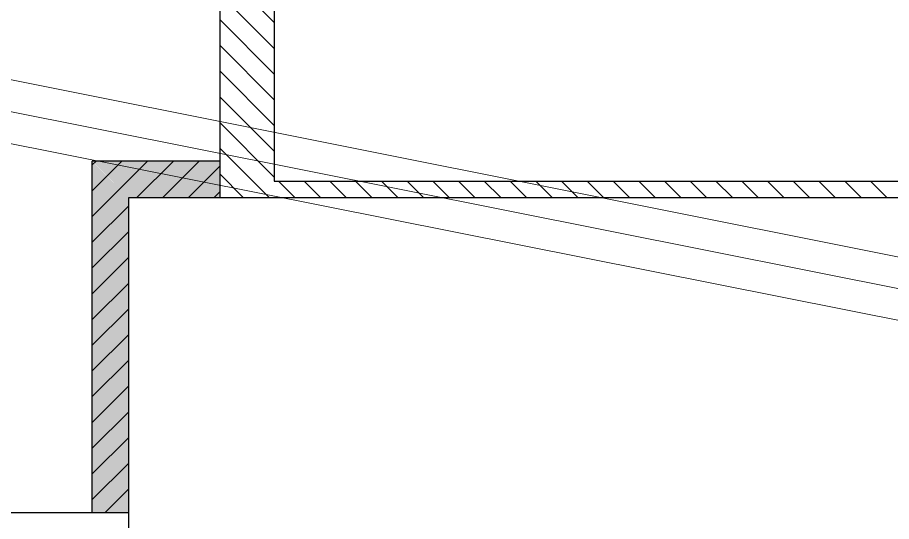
# Model space of a CAD drawing. Header units: millimetres. Extents: x 1573 to 2177, y 1587 to 1932.
# Drawn here: x 1902.854 to 1903.574, y 1896.232 to 1896.648 of the extents above; entities that cross this region are included whole.
import ezdxf

# ---------------------------------------------------------------- set-up
doc = ezdxf.new("R2010")
doc.units = ezdxf.units.MM
doc.header["$LTSCALE"] = 0.03
doc.layers.add('-HIDRO', color=8, linetype='Continuous')
doc.layers.add('TigreCad', color=2, linetype='Continuous', lineweight=13)

msp = doc.modelspace()

# ---------------------------------------------------------------- hatches: boundary and pattern name
at = {"layer": '-HIDRO'}
h = msp.add_hatch(color=256, dxfattribs=at)
h.dxf.hatch_style = 1
h.paths.add_polyline_path([(1902.91539, 1896.52893), (1902.94539, 1896.4993), (1902.94539, 1896.2398), (1902.91539, 1896.2398)])
h.paths.add_polyline_path([(1902.91539, 1896.5293), (1903.02039, 1896.5293), (1903.02039, 1896.4993), (1902.94539, 1896.4993)])

# ---------------------------------------------------------------- linework, layer by layer
for p, q in [((1903.02039, 1897.2193), (1903.02039, 1896.4993)), ((1903.06539, 1897.2193), (1903.06539, 1896.5128)), ((1903.06539, 1896.64342), (1903.02039, 1896.68842)), ((1903.06539, 1896.62221), (1903.02039, 1896.66721)), ((1903.06539, 1896.60099), (1903.02039, 1896.64599)), ((1903.06539, 1896.57978), (1903.02039, 1896.62478)), ((1903.06539, 1896.55857), (1903.02039, 1896.60357)), ((1903.06539, 1896.53735), (1903.02039, 1896.58235)), ((1903.06539, 1896.51614), (1903.02039, 1896.56114)), ((1903.06102, 1896.4993), (1903.02039, 1896.53993)), ((1903.02039, 1896.5293), (1902.91539, 1896.5293)), ((1902.91539, 1896.2398), (1902.91539, 1896.5293)), ((1902.91539, 1896.52612), (1902.91857, 1896.5293)), ((1902.91539, 1896.50491), (1902.93978, 1896.5293)), ((1902.91539, 1896.48369), (1902.96099, 1896.5293)), ((1902.95221, 1896.4993), (1902.98221, 1896.5293)), ((1902.97342, 1896.4993), (1903.00342, 1896.5293)), ((1903.02039, 1896.5293), (1903.02039, 1896.4993)), ((1902.99463, 1896.4993), (1903.02039, 1896.52505)), ((1903.03981, 1896.4993), (1903.02039, 1896.51871)), ((1903.06539, 1896.5128), (1904.55039, 1896.5128)), ((1903.08223, 1896.4993), (1903.06873, 1896.5128)), ((1903.10345, 1896.4993), (1903.08995, 1896.5128)), ((1903.12466, 1896.4993), (1903.11116, 1896.5128)), ((1903.14587, 1896.4993), (1903.13237, 1896.5128)), ((1903.16709, 1896.4993), (1903.15359, 1896.5128)), ((1903.1883, 1896.4993), (1903.1748, 1896.5128)), ((1903.20951, 1896.4993), (1903.19601, 1896.5128)), ((1903.23073, 1896.4993), (1903.21723, 1896.5128)), ((1903.25194, 1896.4993), (1903.23844, 1896.5128)), ((1903.27315, 1896.4993), (1903.25965, 1896.5128)), ((1903.29436, 1896.4993), (1903.28086, 1896.5128)), ((1903.31558, 1896.4993), (1903.30208, 1896.5128)), ((1903.33679, 1896.4993), (1903.32329, 1896.5128)), ((1903.358, 1896.4993), (1903.3445, 1896.5128)), ((1903.37922, 1896.4993), (1903.36572, 1896.5128)), ((1903.40043, 1896.4993), (1903.38693, 1896.5128)), ((1903.42164, 1896.4993), (1903.40814, 1896.5128)), ((1903.44286, 1896.4993), (1903.42936, 1896.5128)), ((1903.46407, 1896.4993), (1903.45057, 1896.5128)), ((1903.48528, 1896.4993), (1903.47178, 1896.5128)), ((1903.5065, 1896.4993), (1903.493, 1896.5128)), ((1903.52771, 1896.4993), (1903.51421, 1896.5128)), ((1903.54892, 1896.4993), (1903.53542, 1896.5128)), ((1903.57014, 1896.4993), (1903.55664, 1896.5128)), ((1903.01585, 1896.4993), (1903.02039, 1896.50384)), ((1902.94539, 1896.0073), (1902.94539, 1896.4993)), ((1902.94539, 1896.4993), (1906.51089, 1896.4993)), ((1903.02039, 1896.4993), (1904.59539, 1896.4993)), ((1902.91539, 1896.46248), (1902.94539, 1896.49248)), ((1902.91539, 1896.44127), (1902.94539, 1896.47127)), ((1902.91539, 1896.42005), (1902.94539, 1896.45005)), ((1902.91539, 1896.39884), (1902.94539, 1896.42884)), ((1902.91539, 1896.37763), (1902.94539, 1896.40763)), ((1902.91539, 1896.35641), (1902.94539, 1896.38641)), ((1902.91539, 1896.3352), (1902.94539, 1896.3652)), ((1902.91539, 1896.31399), (1902.94539, 1896.34399)), ((1902.91539, 1896.29277), (1902.94539, 1896.32277)), ((1902.91539, 1896.27156), (1902.94539, 1896.30156)), ((1902.91539, 1896.25035), (1902.94539, 1896.28035)), ((1902.92605, 1896.2398), (1902.94539, 1896.25913)), ((1902.27039, 1896.2398), (1902.94539, 1896.2398)), ((1902.91539, 1896.2398), (1902.94539, 1896.2398))]:
    msp.add_line(p, q, dxfattribs=at)
at = {"layer": 'TigreCad'}
for p, q in [((1911.5292, 1894.86343), (1891.25782, 1898.90983)), ((1891.25782, 1898.88133), (1911.52452, 1894.8399)), ((1911.51983, 1894.81636), (1891.25782, 1898.85258))]:
    msp.add_line(p, q, dxfattribs=at)

doc.saveas('drawing.dxf')
